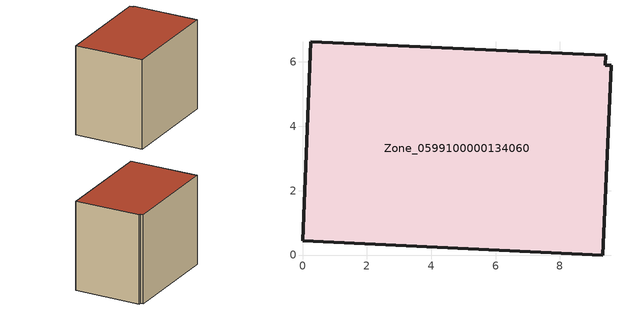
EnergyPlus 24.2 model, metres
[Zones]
Zone_0599100000134060
 floor ground (C_G): 9.43,6.21 9.42,5.9 9.59,5.9 9.33,0 0,0.45 0.26,6.62 z1.29
 wall outside (C_F): 9.43,6.21 0.26,6.62 0,0.45 9.33,0 9.59,5.9 9.42,5.9 9.43,6.21 z1.29:9.25
 roof outside (C_R): 9.42,5.9 9.43,6.21 0.26,6.62 0,0.45 9.33,0 9.59,5.9 z9.25
[BUILDING]
Pand.0599100000134060: North Axis=0; Terrain=City; Loads Convergence Tolerance Value=0.04; Temperature Convergence Tolerance Value=0.4; Solar Distribution=FullExterior; Maximum Number of Warmup Days=25; Minimum Number of Warmup Days=1
[Site:Location]
Rotterdam.The.Hague.AP_ZH_NLD Design_Conditions: Latitude=51.96; Longitude=4.45; Time Zone=1; Elevation=-4.5
[SITE:GROUNDTEMPERATURE:BUILDINGSURFACE]
18, 18, 18, 18, 18, 18, 18, 18, 18, 18, 18, 18
[MATERIAL] Thermal Absorptance=0.9; Solar Absorptance=0.7; Visible Absorptance=0.7
Name | Roughness | Thickness | Conductivity | Density | Specific Heat
G.TC.1965-1974 | MediumSmooth | 0.15 | 0.882353 | 540 | 1210
F.TC.1965-1974 | Rough | 0.3 | 0.697674 | 1920 | 840
R.TC.1965-1974 | MediumRough | 0.2 | 0.232558 | 1500 | 1000
[CONSTRUCTION]
C_G: G.TC.1965-1974
C_F: F.TC.1965-1974
C_R: R.TC.1965-1974
[ZONE]
Zone_0599100000134060: Type=1; Multiplier=1; Ceiling Height=Autocalculate; Volume=Autocalculate; Floor Area=autocalculate; Part of Total Floor Area=Yes
[ZONEINFILTRATION:DESIGNFLOWRATE]
Infil_Zone_0599100000134060: Zone or ZoneList or Space or SpaceList=Zone_0599100000134060; Schedule=AlwaysOn; Design Flow Rate Calculation Method=Flow/Area; Flow Rate per Floor Area=0.003; Constant Term Coefficient=1; Temperature Term Coefficient=0; Velocity Term Coefficient=0; Velocity Squared Term Coefficient=0
[HVACTEMPLATE:ZONE:IDEALLOADSAIRSYSTEM]
Zone_0599100000134060: Maximum Heating Supply Air Temperature=50; Minimum Cooling Supply Air Temperature=13; Maximum Heating Supply Air Humidity Ratio=0.0156; Minimum Cooling Supply Air Humidity Ratio=0.0077; Heating Limit=NoLimit; Cooling Limit=NoLimit; Dehumidification Control Type=ConstantSensibleHeatRatio; Cooling Sensible Heat Ratio=0.7; Dehumidification Setpoint=60; Humidification Control Type=None; Humidification Setpoint=30; Outdoor Air Method=None; Outdoor Air Flow Rate per Person=0.00944; Outdoor Air Flow Rate per Zone Floor Area=0; Outdoor Air Flow Rate per Zone=0; Demand Controlled Ventilation Type=None; Outdoor Air Economizer Type=NoEconomizer; Heat Recovery Type=None; Sensible Heat Recovery Effectiveness=0.7; Latent Heat Recovery Effectiveness=0.65
[ZONECONTROL:THERMOSTAT]
ThermostatControl_Zone_0599100000134060: Zone or ZoneList=Zone_0599100000134060; Control Type Schedule=DualSetpointControlType; Control 1=Thermostat_Zone_0599100000134060; Temperature Difference Between Cutout And Setpoint=0
[THERMOSTATSETPOINT:DUALSETPOINT]
Thermostat_Zone_0599100000134060: Heating Setpoint Temperature Schedule=HeatingSetpoint_Zone_0599100000134060; Cooling Setpoint Temperature Schedule=CoolingSetpoint_Zone_0599100000134060
[SCHEDULE:COMPACT]
HeatingSetpoint_Zone_0599100000134060: Through: 12/31, For: AllDays, Until: 24:00, 21
CoolingSetpoint_Zone_0599100000134060: Through: 12/31, For: AllDays, Until: 24:00, 24
DualSetpointControlType: Through: 12/31, For: AllDays, Until: 24:00, 4
AlwaysOn: Through: 12/31, For: AllDays, Until: 24:00, 1
